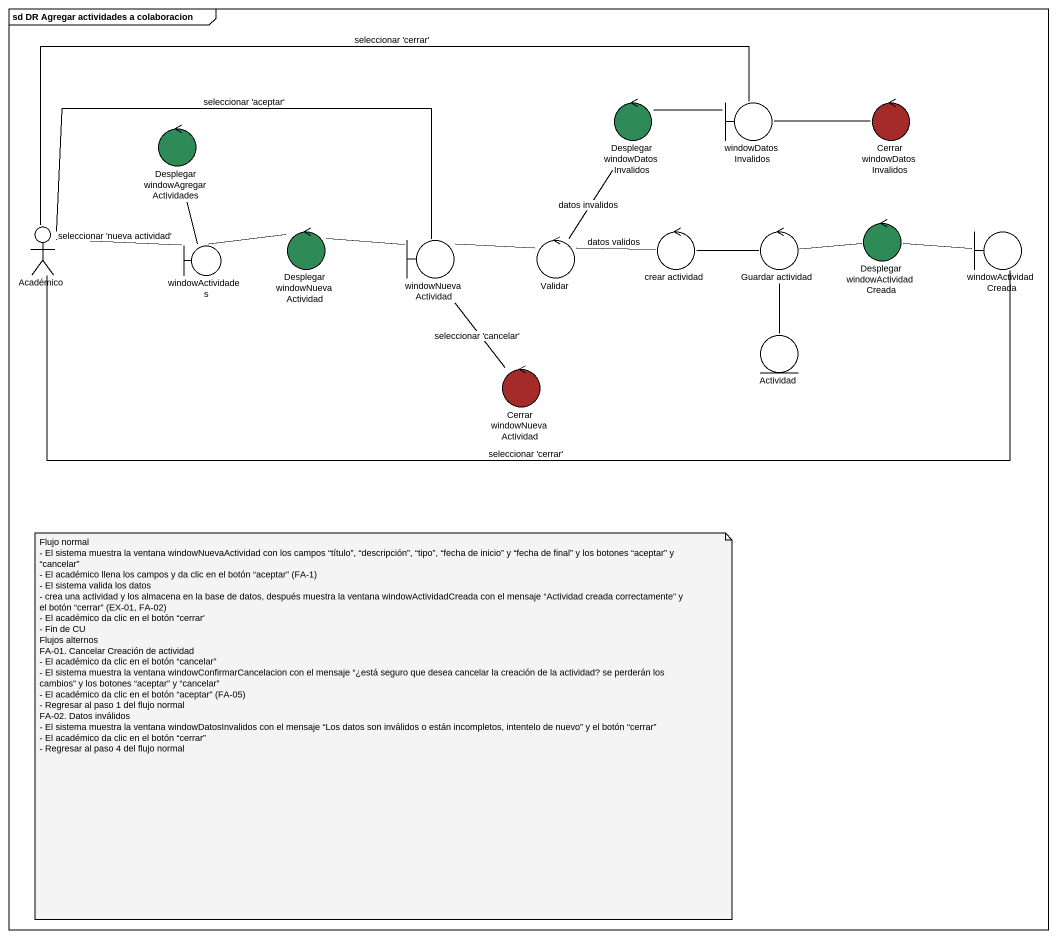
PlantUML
@startuml
mainframe sd DR Agregar actividades a colaboracion
control "Desplegar windowDatosInvalidos" as Desplegar #2E8B57
boundary windowDatosInvalidos
control "Cerrar windowDatosInvalidos" as Cerrar_windowDatosInvalidos #A52A2A
control "Desplegar windowAgregarActividades" as Desplegar_2 #2E8B57
actor Académico
control "Desplegar windowNuevaActividad" as Desplegar_3 #2E8B57
control "crear actividad" as crear_actividad
control "Guardar actividad" as Guardar_actividad
control "Desplegar windowActividadCreada" as Desplegar_4 #2E8B57
boundary windowActividadCreada
boundary windowActividades
boundary windowNuevaActividad
control Validar
entity Actividad
control "Cerrar windowNuevaActividad" as Cerrar_windowNuevaActividad #A52A2A
Desplegar -- Validar : datos invalidos
windowDatosInvalidos -left- Desplegar
windowDatosInvalidos -left- Académico : seleccionar 'cerrar'
Cerrar_windowDatosInvalidos -left- windowDatosInvalidos
crear_actividad -right- Guardar_actividad
crear_actividad -left- Validar : datos validos
Guardar_actividad -right- Desplegar_4
Guardar_actividad -- Actividad
Desplegar_4 -right- windowActividadCreada
windowActividadCreada -left- Académico : seleccionar 'cerrar'
windowActividades -up- Desplegar_2
windowActividades -left- Académico : seleccionar 'nueva actividad'
windowActividades -right- Desplegar_3
windowNuevaActividad -left- Académico : seleccionar 'aceptar'
windowNuevaActividad -left- Desplegar_3
windowNuevaActividad -right- Validar
Cerrar_windowNuevaActividad -up- windowNuevaActividad : seleccionar 'cancelar'
note as N1
  Flujo normal
  - El sistema muestra la ventana windowNuevaActividad con los campos “título”, “descripción”, “tipo”, “fecha de inicio” y “fecha de final” y los botones “aceptar” y “cancelar”
  - El académico llena los campos y da clic en el botón “aceptar” (FA-1)
  - El sistema valida los datos
  - crea una actividad y los almacena en la base de datos, después muestra la ventana windowActividadCreada con el mensaje “Actividad creada correctamente” y el botón “cerrar” (EX-01, FA-02)
  - El académico da clic en el botón “cerrar'
  - Fin de CU
  Flujos alternos
  FA-01. Cancelar Creación de actividad
  - El académico da clic en el botón “cancelar”
  - El sistema muestra la ventana windowConfirmarCancelacion con el mensaje “¿está seguro que desea cancelar la creación de la actividad? se perderán los cambios” y los botones “aceptar” y “cancelar”
  - El académico da clic en el botón “aceptar” (FA-05)
  - Regresar al paso 1 del flujo normal
  FA-02. Datos inválidos
  - El sistema muestra la ventana windowDatosInvalidos con el mensaje “Los datos son inválidos o están incompletos, intentelo de nuevo” y el botón “cerrar”
  - El académico da clic en el botón “cerrar”
  - Regresar al paso 4 del flujo normal
end note
@enduml
